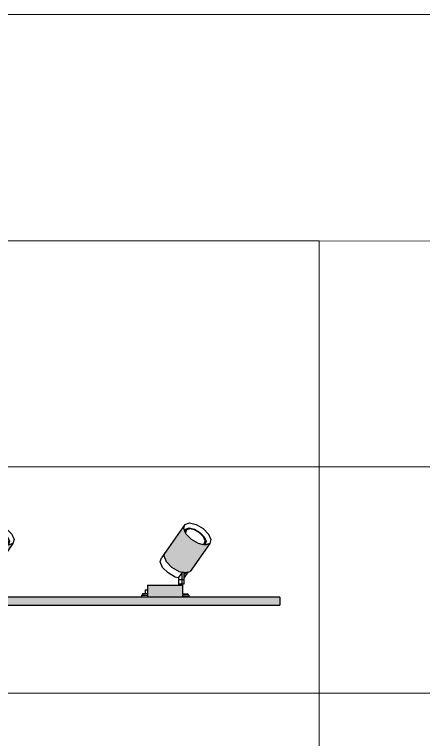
# Model space of a CAD drawing. Header units: millimetres. Extents: x 1464389 to 1998638, y -29162 to 256806.
# Drawn here: x 1822864 to 1823506, y 212248 to 213388 of the extents above; entities that cross this region are included whole.
import ezdxf

# ---------------------------------------------------------------- set-up
doc = ezdxf.new("R2010")
doc.units = ezdxf.units.MM
doc.header["$LTSCALE"] = 15
doc.layers.get('0').update_dxf_attribs({"lineweight": 5})
doc.layers.add('Edges', color=7, linetype='Continuous')
doc.layers.add('Hatch', color=252, linetype='Continuous', lineweight=15)

# ---------------------------------------------------------------- blocks, each defined once
blk = doc.blocks.new('Track Lighting fr')
at = {"layer": 'Hatch'}
h = blk.add_hatch(color=256, dxfattribs=at)
h.dxf.hatch_style = 1
h.paths.add_polyline_path([(5.248054120217326, 3.821727721436462), (2.748054120217326, 3.821727721436462), (2.748054120217326, 3.801727721439993), (2.994121091042521, 3.801727721439993), (3.08412110630131, 3.801727721439993), (3.494121075783732, 3.801727721439993), (3.584121136818888, 3.801727721439993), (3.994121136818888, 3.801727721439993), (4.084121136818888, 3.801727721439993), (4.494121136818888, 3.801727721439993), (4.584121136818888, 3.801727721439993), (4.994121014748576, 3.801727721439993), (5.084121014748575, 3.801727721439993), (5.248054120217326, 3.801727721439993)])
h = blk.add_hatch(color=219, dxfattribs=at)
h.dxf.hatch_style = 1
h.set_gradient(color1=(100, 33, 101), color2=(247, 242, 129), name='SPHERICAL')
h.paths.add_polyline_path([(5.248054120217326, 3.821727721436462), (2.748054120217326, 3.821727721436462), (2.748054120217326, 3.801727721439993), (2.994121091042521, 3.801727721439993), (3.08412110630131, 3.801727721439993), (3.494121075783732, 3.801727721439993), (3.584121136818888, 3.801727721439993), (3.994121136818888, 3.801727721439993), (4.084121136818888, 3.801727721439993), (4.494121136818888, 3.801727721439993), (4.584121136818888, 3.801727721439993), (4.994121014748576, 3.801727721439993), (5.084121014748575, 3.801727721439993), (5.248054120217326, 3.801727721439993)])
h = blk.add_hatch(color=219, dxfattribs=at)
h.dxf.hatch_style = 1
h.set_gradient(color1=(100, 33, 101), color2=(247, 242, 129), name='SPHERICAL')
h.paths.add_polyline_path([(3.08412110630131, 3.783727721439993), (3.08412110630131, 3.792727721439993), (3.08412110630131, 3.796727721439993), (3.08412110630131, 3.800727721439993), (2.994121091042521, 3.800727721439993), (2.994121091042521, 3.796727721439993), (2.994121091042521, 3.792727721439993), (2.994121091042521, 3.770727721439993), (2.997641091042521, 3.770727721439993), (3.08412110630131, 3.770727721439993)])
h.paths.add_polyline_path([(3.584121136818888, 3.792727721439993), (3.584121136818888, 3.796727721439993), (3.584121136818888, 3.800727721439993), (3.494121075783732, 3.800727721439993), (3.494121075783732, 3.796727721439993), (3.494121075783732, 3.792727721439993), (3.494121121560099, 3.792727721439993), (3.494121121560099, 3.770727721439993), (3.497641121560099, 3.770727721439993), (3.584121136818888, 3.770727721439993), (3.584121136818888, 3.783727721439993)])
h.paths.add_polyline_path([(4.084121136818888, 3.792727721439993), (4.084121136818888, 3.796727721439993), (4.084121136818888, 3.800727721439993), (3.994121136818888, 3.800727721439993), (3.994121136818888, 3.796727721439993), (3.994121136818888, 3.792727721439993), (3.994121121560099, 3.792727721439993), (3.994121121560099, 3.770727721439993), (3.997641121560099, 3.770727721439993), (4.084121136818888, 3.770727721439993), (4.084121136818888, 3.783727721439993)])
h.paths.add_polyline_path([(4.584121136818888, 3.792727721439993), (4.584121136818888, 3.796727721439993), (4.584121136818888, 3.800727721439993), (4.494121136818888, 3.800727721439993), (4.494121136818888, 3.796727721439993), (4.494121136818888, 3.792727721439993), (4.494121121560099, 3.792727721439993), (4.494121121560099, 3.770727721439993), (4.497641121560099, 3.770727721439993), (4.584121136818888, 3.770727721439993), (4.584121136818888, 3.783727721439993)])
h.paths.add_polyline_path([(5.084121014748575, 3.792727721439993), (5.084121014748575, 3.796727721439993), (5.084121014748575, 3.800727721439993), (4.994121014748576, 3.800727721439993), (4.994121014748576, 3.796727721439993), (4.994121014748576, 3.792727721439993), (4.994120999489786, 3.792727721439993), (4.994120999489786, 3.770727721439993), (4.997640999489786, 3.770727721439993), (5.084121014748575, 3.770727721439993), (5.084121014748575, 3.783727721439993)])
h = blk.add_hatch(color=219, dxfattribs=at)
h.dxf.hatch_style = 1
h.set_gradient(color1=(100, 33, 101), color2=(248, 215, 49), name='INVCYLINDER')
h.paths.add_polyline_path([(3.041799023781779, 3.697361975895559), (3.03558839145756, 3.711504111515676), (3.021799023781779, 3.725646247135794), (3.004125744973185, 3.735999007450735), (2.995714932595255, 3.737893691288626), (2.990903482043684, 3.738977561386563), (2.987304120217326, 3.739788382755911), (2.981572796975138, 3.737893691288626), (2.975841473732951, 3.735999007450735), (2.925841473732951, 3.665288329350149), (2.937304120217326, 3.66907769702593), (2.940112496059898, 3.668445060833307), (2.945134840447618, 3.66731368917595), (2.954125744973185, 3.665288329350149), (2.971799023781779, 3.654935561405813), (2.98558839145756, 3.640793425785696), (2.987066136967459, 3.637428474147596), (2.988920411235214, 3.633206134649375), (2.991799023781779, 3.626651290165579), (2.9887667667017, 3.616298537480032), (3.038766766701701, 3.687009215580618)])
h.paths.add_polyline_path([(3.535588421975138, 3.711504111515676), (3.521799054299357, 3.725646247135794), (3.504125775490763, 3.735999007450735), (3.495714963112833, 3.737893691288626), (3.490903512561263, 3.738977561386563), (3.487304150734904, 3.739788382755911), (3.481572827492716, 3.737893691288626), (3.475841504250529, 3.735999007450735), (3.425841504250529, 3.665288329350149), (3.437304150734904, 3.66907769702593), (3.440112526577476, 3.668445060833307), (3.445134870965196, 3.66731368917595), (3.454125775490763, 3.665288329350149), (3.471799054299357, 3.654935561405813), (3.485588421975138, 3.640793425785696), (3.487066167485037, 3.637428474147596), (3.488920441752792, 3.633206134649375), (3.491799054299357, 3.626651290165579), (3.488766797219279, 3.616298537480032), (3.538766797219279, 3.687009215580618), (3.541799054299357, 3.697361975895559)])
h.paths.add_polyline_path([(4.038766797219277, 3.687009215580616), (4.041799054299357, 3.697361975895559), (4.035588421975138, 3.711504111515676), (4.021799054299356, 3.725646247135794), (4.004125775490763, 3.735999007450735), (3.995714963112833, 3.737893691288626), (3.990903512561262, 3.738977561386563), (3.987304150734904, 3.739788382755911), (3.981572827492716, 3.737893691288626), (3.975841504250528, 3.735999007450735), (3.925841504250529, 3.665288329350149), (3.937304150734903, 3.66907769702593), (3.940112526577476, 3.668445060833307), (3.945134870965196, 3.66731368917595), (3.954125775490763, 3.665288329350149), (3.971799054299357, 3.654935561405813), (3.985588421975137, 3.640793425785696), (3.987066167485037, 3.637428474147596), (3.988920441752792, 3.633206134649375), (3.991799054299356, 3.626651290165579), (3.988766797219278, 3.616298537480032)])
h.paths.add_polyline_path([(4.541799054299357, 3.697361975895559), (4.535588421975138, 3.711504111515677), (4.521799054299358, 3.725646247135794), (4.504125775490763, 3.735999007450735), (4.495714963112833, 3.737893691288626), (4.490903512561262, 3.738977561386563), (4.487304150734904, 3.739788382755911), (4.481572827492716, 3.737893691288626), (4.475841504250528, 3.735999007450735), (4.425841504250529, 3.665288329350149), (4.437304150734903, 3.66907769702593), (4.440112526577476, 3.668445060833307), (4.445134870965196, 3.66731368917595), (4.454125775490763, 3.665288329350149), (4.471799054299357, 3.654935561405813), (4.485588421975137, 3.640793425785696), (4.487066167485037, 3.637428474147596), (4.488920441752792, 3.633206134649375), (4.491799054299356, 3.626651290165579), (4.488766797219278, 3.616298537480032), (4.538766797219277, 3.687009215580616)])
h.paths.add_polyline_path([(5.041798932229044, 3.697361975895559), (5.035588299904825, 3.711504111515676), (5.021798932229044, 3.725646247135794), (5.00412565342045, 3.735999007450735), (4.995714841042521, 3.737893691288626), (4.990903390490949, 3.738977561386563), (4.987304028664591, 3.739788382755911), (4.981572705422403, 3.737893691288626), (4.975841382180215, 3.735999007450735), (4.925841382180216, 3.665288329350149), (4.93730402866459, 3.66907769702593), (4.940112404507163, 3.668445060833307), (4.945134748894883, 3.66731368917595), (4.95412565342045, 3.665288329350149), (4.971798932229045, 3.654935561405813), (4.985588299904824, 3.640793425785696), (4.987066045414724, 3.637428474147596), (4.988920319682479, 3.633206134649375), (4.991798932229043, 3.626651290165579), (4.988766675148965, 3.616298537480032), (5.038766675148965, 3.687009215580616)])
at = {"layer": 'Edges'}
for p, q in [((5.248054120217326, 3.821727721436462), (2.748054120217326, 3.821727721436462)), ((2.748054120217326, 3.801727721439993), (2.748054120217326, 3.821727721436462)), ((5.248054120217326, 3.821727721436462), (5.248054120217326, 3.801727721439993)), ((2.748054120217326, 3.801727721439993), (2.994121091042521, 3.801727721439993)), ((2.979121121560099, 3.800727721439993), (2.994121091042521, 3.800727721439993)), ((2.979121121560099, 3.796727721439993), (2.979121121560099, 3.800727721439993)), ((2.994121091042521, 3.801727721439993), (2.994121091042521, 3.800727721439993)), ((2.994121091042521, 3.801727721439993), (3.08412110630131, 3.801727721439993)), ((2.994121091042521, 3.800727721439993), (2.994121091042521, 3.796727721439993)), ((3.08412110630131, 3.800727721439993), (2.994121091042521, 3.800727721439993)), ((3.08412110630131, 3.801727721439993), (3.494121075783732, 3.801727721439993)), ((3.08412110630131, 3.800727721439993), (3.08412110630131, 3.801727721439993)), ((3.08412110630131, 3.796727721439993), (3.08412110630131, 3.800727721439993)), ((3.09912110630131, 3.800727721439993), (3.08412110630131, 3.800727721439993)), ((3.09912110630131, 3.796727721439993), (3.09912110630131, 3.800727721439993)), ((3.479121136818888, 3.800727721439993), (3.494121075783732, 3.800727721439993)), ((3.479121152077677, 3.796727721439993), (3.479121152077677, 3.800727721439993)), ((3.494121075783732, 3.801727721439993), (3.494121075783732, 3.800727721439993)), ((3.494121075783732, 3.801727721439993), (3.584121136818888, 3.801727721439993)), ((3.494121075783732, 3.800727721439993), (3.494121075783732, 3.796727721439993)), ((3.584121136818888, 3.800727721439993), (3.494121075783732, 3.800727721439993)), ((3.584121136818888, 3.801727721439993), (3.994121136818888, 3.801727721439993)), ((3.584121136818888, 3.800727721439993), (3.584121136818888, 3.801727721439993)), ((3.584121136818888, 3.796727721439993), (3.584121136818888, 3.800727721439993)), ((3.599121136818888, 3.800727721439993), (3.584121136818888, 3.800727721439993)), ((3.979121136818888, 3.800727721439993), (3.994121136818888, 3.800727721439993)), ((3.979121152077677, 3.796727721439993), (3.979121152077677, 3.800727721439993)), ((3.994121136818888, 3.801727721439993), (3.994121136818888, 3.800727721439993)), ((3.994121136818888, 3.801727721439993), (4.084121136818888, 3.801727721439993)), ((3.994121136818888, 3.800727721439993), (3.994121136818888, 3.796727721439993)), ((4.084121136818888, 3.800727721439993), (3.994121136818888, 3.800727721439993)), ((4.084121136818888, 3.801727721439993), (4.494121136818888, 3.801727721439993)), ((4.084121136818888, 3.800727721439993), (4.084121136818888, 3.801727721439993)), ((4.084121136818888, 3.796727721439993), (4.084121136818888, 3.800727721439993)), ((4.099121136818888, 3.800727721439993), (4.084121136818888, 3.800727721439993)), ((4.099121136818888, 3.796727721439993), (4.099121136818888, 3.800727721439993)), ((4.479121136818888, 3.800727721439993), (4.494121136818888, 3.800727721439993)), ((4.479121136818888, 3.800727721439993), (4.494121136818888, 3.800727721439993)), ((4.479121152077677, 3.796727721439993), (4.479121152077677, 3.800727721439993)), ((4.494121136818888, 3.801727721439993), (4.494121136818888, 3.800727721439993)), ((4.494121136818888, 3.801727721439993), (4.584121136818888, 3.801727721439993)), ((4.494121136818888, 3.801727721439993), (4.494121136818888, 3.800727721439993)), ((4.494121136818888, 3.801727721439993), (4.584121136818888, 3.801727721439993)), ((4.494121136818888, 3.800727721439993), (4.494121136818888, 3.796727721439993)), ((4.584121136818888, 3.800727721439993), (4.494121136818888, 3.800727721439993)), ((4.494121136818888, 3.800727721439993), (4.494121136818888, 3.796727721439993)), ((4.584121136818888, 3.800727721439993), (4.494121136818888, 3.800727721439993)), ((4.584121136818888, 3.800727721439993), (4.584121136818888, 3.801727721439993)), ((4.584121136818888, 3.801727721439993), (4.994121014748576, 3.801727721439993)), ((4.584121136818888, 3.800727721439993), (4.584121136818888, 3.801727721439993)), ((4.584121136818888, 3.796727721439993), (4.584121136818888, 3.800727721439993)), ((4.599121136818888, 3.800727721439993), (4.584121136818888, 3.800727721439993)), ((4.584121136818888, 3.796727721439993), (4.584121136818888, 3.800727721439993)), ((4.599121136818888, 3.800727721439993), (4.584121136818888, 3.800727721439993)), ((4.599121136818888, 3.796727721439993), (4.599121136818888, 3.800727721439993)), ((4.979121014748576, 3.800727721439993), (4.994121014748576, 3.800727721439993)), ((4.979121014748575, 3.800727721439993), (4.994121014748576, 3.800727721439993)), ((4.979121030007364, 3.796727721439993), (4.979121030007364, 3.800727721439993)), ((4.994121014748576, 3.801727721439993), (4.994121014748576, 3.800727721439993)), ((4.994121014748576, 3.801727721439993), (5.084121014748575, 3.801727721439993)), ((4.994121014748576, 3.801727721439993), (4.994121014748576, 3.800727721439993)), ((4.994121014748576, 3.801727721439993), (5.084121014748575, 3.801727721439993)), ((4.994121014748576, 3.800727721439993), (4.994121014748576, 3.796727721439993)), ((5.084121014748575, 3.800727721439993), (4.994121014748576, 3.800727721439993)), ((4.994121014748576, 3.800727721439993), (4.994121014748576, 3.796727721439993)), ((5.084121014748575, 3.800727721439993), (4.994121014748576, 3.800727721439993)), ((5.084121014748575, 3.801727721439993), (5.248054120217326, 3.801727721439993)), ((5.084121014748575, 3.800727721439993), (5.084121014748575, 3.801727721439993)), ((5.084121014748575, 3.800727721439993), (5.084121014748575, 3.801727721439993)), ((5.084121014748575, 3.796727721439993), (5.084121014748575, 3.800727721439993)), ((5.099121014748576, 3.800727721439993), (5.084121014748575, 3.800727721439993)), ((5.084121014748575, 3.796727721439993), (5.084121014748575, 3.800727721439993)), ((5.099121014748575, 3.800727721439993), (5.084121014748575, 3.800727721439993)), ((5.099121014748575, 3.796727721439993), (5.099121014748575, 3.800727721439993)), ((2.979121121560099, 3.796727721439993), (2.994121091042521, 3.796727721439993)), ((2.981121121560099, 3.792727721439993), (2.981121121560099, 3.796727721439993)), ((2.994121091042521, 3.792727721439993), (2.981121121560099, 3.792727721439993)), ((2.994121091042521, 3.792727721439993), (2.994121091042521, 3.796727721439993)), ((2.994121091042521, 3.792727721439993), (2.994121091042521, 3.770727721439993)), ((3.08412110630131, 3.792727721439993), (3.08412110630131, 3.796727721439993)), ((3.09912110630131, 3.796727721439993), (3.08412110630131, 3.796727721439993)), ((3.08412110630131, 3.783727721439993), (3.08412110630131, 3.792727721439993)), ((3.08412110630131, 3.792727721439993), (3.09012110630131, 3.792727721439993)), ((3.08412110630131, 3.770727721439993), (3.08412110630131, 3.783727721439993)), ((3.08412110630131, 3.783727721439993), (3.09012110630131, 3.783727721439993)), ((3.09012110630131, 3.783727721439993), (3.09012110630131, 3.792727721439993)), ((3.09012110630131, 3.792727721439993), (3.09712110630131, 3.792727721439993)), ((3.09712110630131, 3.792727721439993), (3.09712110630131, 3.796727721439993)), ((3.479121136818888, 3.796727721439993), (3.494121075783732, 3.796727721439993)), ((3.494121075783732, 3.792727721439993), (3.481121136818888, 3.792727721439993)), ((3.481121152077677, 3.792727721439993), (3.481121152077677, 3.796727721439993)), ((3.494121075783732, 3.792727721439993), (3.494121075783732, 3.796727721439993)), ((3.494121121560099, 3.792727721439993), (3.494121121560099, 3.770727721439993)), ((3.584121136818888, 3.792727721439993), (3.584121136818888, 3.796727721439993)), ((3.599121136818888, 3.796727721439993), (3.584121136818888, 3.796727721439993)), ((3.584121136818888, 3.783727721439993), (3.584121136818888, 3.792727721439993)), ((3.584121136818888, 3.792727721439993), (3.590121136818888, 3.792727721439993)), ((3.584121136818888, 3.783727721439993), (3.590121136818888, 3.783727721439993)), ((3.584121136818888, 3.770727721439993), (3.584121136818888, 3.783727721439993)), ((3.590121136818888, 3.783727721439993), (3.590121136818888, 3.792727721439993)), ((3.590121136818888, 3.792727721439993), (3.597121136818888, 3.792727721439993)), ((3.979121136818888, 3.796727721439993), (3.994121136818888, 3.796727721439993)), ((3.994121136818888, 3.792727721439993), (3.981121136818888, 3.792727721439993)), ((3.981121152077677, 3.792727721439993), (3.981121152077677, 3.796727721439993)), ((3.994121121560099, 3.792727721439993), (3.994121121560099, 3.770727721439993)), ((3.994121136818888, 3.792727721439993), (3.994121136818888, 3.796727721439993)), ((4.084121136818888, 3.792727721439993), (4.084121136818888, 3.796727721439993)), ((4.099121136818888, 3.796727721439993), (4.084121136818888, 3.796727721439993)), ((4.084121136818888, 3.783727721439993), (4.084121136818888, 3.792727721439993)), ((4.084121136818888, 3.792727721439993), (4.090121136818888, 3.792727721439993)), ((4.084121136818888, 3.783727721439993), (4.090121136818888, 3.783727721439993)), ((4.084121136818888, 3.770727721439993), (4.084121136818888, 3.783727721439993)), ((4.090121136818888, 3.783727721439993), (4.090121136818888, 3.792727721439993)), ((4.090121136818888, 3.792727721439993), (4.097121136818888, 3.792727721439993)), ((4.097121136818888, 3.792727721439993), (4.097121136818888, 3.796727721439993)), ((4.479121136818888, 3.796727721439993), (4.494121136818888, 3.796727721439993)), ((4.479121136818888, 3.796727721439993), (4.494121136818888, 3.796727721439993)), ((4.494121136818888, 3.792727721439993), (4.481121136818888, 3.792727721439993)), ((4.494121136818888, 3.792727721439993), (4.481121136818889, 3.792727721439993)), ((4.481121152077677, 3.792727721439993), (4.481121152077677, 3.796727721439993)), ((4.494121121560099, 3.792727721439993), (4.494121121560099, 3.770727721439993)), ((4.494121136818888, 3.792727721439993), (4.494121136818888, 3.796727721439993)), ((4.494121136818888, 3.792727721439993), (4.494121136818888, 3.796727721439993)), ((4.584121136818888, 3.792727721439993), (4.584121136818888, 3.796727721439993)), ((4.599121136818888, 3.796727721439993), (4.584121136818888, 3.796727721439993)), ((4.584121136818888, 3.792727721439993), (4.584121136818888, 3.796727721439993)), ((4.599121136818888, 3.796727721439993), (4.584121136818888, 3.796727721439993)), ((4.584121136818888, 3.792727721439993), (4.590121136818889, 3.792727721439993)), ((4.584121136818888, 3.783727721439993), (4.584121136818888, 3.792727721439993)), ((4.584121136818888, 3.792727721439993), (4.590121136818888, 3.792727721439993)), ((4.584121136818888, 3.783727721439993), (4.590121136818888, 3.783727721439993)), ((4.584121136818888, 3.770727721439993), (4.584121136818888, 3.783727721439993)), ((4.590121136818889, 3.792727721439993), (4.597121136818888, 3.792727721439993)), ((4.590121136818888, 3.783727721439993), (4.590121136818888, 3.792727721439993)), ((4.590121136818888, 3.792727721439993), (4.597121136818888, 3.792727721439993)), ((4.597121136818888, 3.792727721439993), (4.597121136818888, 3.796727721439993)), ((4.979121014748576, 3.796727721439993), (4.994121014748576, 3.796727721439993)), ((4.979121014748575, 3.796727721439993), (4.994121014748576, 3.796727721439993)), ((4.994121014748576, 3.792727721439993), (4.981121014748576, 3.792727721439993)), ((4.994121014748576, 3.792727721439993), (4.981121014748576, 3.792727721439993)), ((4.981121030007364, 3.792727721439993), (4.981121030007364, 3.796727721439993)), ((4.994120999489786, 3.792727721439993), (4.994120999489786, 3.770727721439993)), ((4.994121014748576, 3.792727721439993), (4.994121014748576, 3.796727721439993)), ((4.994121014748576, 3.792727721439993), (4.994121014748576, 3.796727721439993)), ((5.084121014748575, 3.792727721439993), (5.084121014748575, 3.796727721439993)), ((5.099121014748576, 3.796727721439993), (5.084121014748575, 3.796727721439993)), ((5.084121014748575, 3.792727721439993), (5.084121014748575, 3.796727721439993)), ((5.099121014748575, 3.796727721439993), (5.084121014748575, 3.796727721439993)), ((5.084121014748575, 3.792727721439993), (5.090121014748576, 3.792727721439993)), ((5.084121014748575, 3.783727721439993), (5.084121014748575, 3.792727721439993)), ((5.084121014748575, 3.792727721439993), (5.090121014748575, 3.792727721439993)), ((5.084121014748575, 3.783727721439993), (5.090121014748575, 3.783727721439993)), ((5.084121014748575, 3.770727721439993), (5.084121014748575, 3.783727721439993)), ((5.090121014748576, 3.792727721439993), (5.097121014748575, 3.792727721439993)), ((5.090121014748575, 3.783727721439993), (5.090121014748575, 3.792727721439993)), ((5.090121014748575, 3.792727721439993), (5.097121014748575, 3.792727721439993)), ((5.097121014748575, 3.792727721439993), (5.097121014748575, 3.796727721439993)), ((2.990857037697794, 3.767727721439993), (2.990857037697794, 3.751799208334411)), ((2.99616033664799, 3.767727721439993), (2.990857037697794, 3.767727721439993)), ((2.994121091042521, 3.770727721439993), (2.998121091042521, 3.767727721439993)), ((2.994121091042521, 3.770727721439993), (2.997641091042521, 3.770727721439993)), ((2.99616033664799, 3.767727721439993), (2.99616033664799, 3.757222724186575)), ((2.99616033664799, 3.767727721439993), (2.998121091042521, 3.767727721439993)), ((2.997641091042521, 3.770727721439993), (2.998121091042521, 3.767727721439993)), ((3.08412110630131, 3.770727721439993), (2.997641091042521, 3.770727721439993)), ((3.005345929299357, 3.767727721439993), (2.998121091042521, 3.767727721439993)), ((3.005345929299357, 3.751513956660381), (3.005345929299358, 3.770727721439993)), ((3.490857068215372, 3.767727721439993), (3.490857068215373, 3.751799208334411)), ((3.496160367165568, 3.767727721439993), (3.490857068215373, 3.767727721439993)), ((3.494121121560099, 3.770727721439993), (3.498121121560099, 3.767727721439993)), ((3.494121121560099, 3.770727721439993), (3.497641121560099, 3.770727721439993)), ((3.496160367165568, 3.767727721439993), (3.496160367165568, 3.757222724186575)), ((3.496160367165568, 3.767727721439993), (3.498121121560099, 3.767727721439993)), ((3.497641121560099, 3.770727721439993), (3.498121121560099, 3.767727721439993)), ((3.584121136818888, 3.770727721439993), (3.497641121560099, 3.770727721439993)), ((3.505345959816935, 3.767727721439993), (3.498121121560099, 3.767727721439993)), ((3.505345959816935, 3.751513956660381), (3.505345959816936, 3.770727721439993)), ((3.990857068215372, 3.767727721439993), (3.990857068215372, 3.751799208334411)), ((3.996160367165567, 3.767727721439993), (3.990857068215372, 3.767727721439993)), ((3.994121121560099, 3.770727721439993), (3.998121121560099, 3.767727721439993)), ((3.994121121560099, 3.770727721439993), (3.997641121560099, 3.770727721439993)), ((3.996160367165567, 3.767727721439993), (3.996160367165567, 3.757222724186575)), ((3.996160367165567, 3.767727721439993), (3.998121121560099, 3.767727721439993)), ((3.997641121560099, 3.770727721439993), (3.998121121560099, 3.767727721439993)), ((4.084121136818888, 3.770727721439993), (3.997641121560099, 3.770727721439993)), ((4.005345959816935, 3.767727721439993), (3.998121121560099, 3.767727721439993)), ((4.005345959816935, 3.751513956660381), (4.005345959816935, 3.770727721439993)), ((4.490857068215371, 3.767727721439993), (4.490857068215372, 3.751799208334411)), ((4.496160367165567, 3.767727721439993), (4.490857068215372, 3.767727721439993)), ((4.494121121560099, 3.770727721439993), (4.498121121560098, 3.767727721439993)), ((4.494121121560099, 3.770727721439993), (4.497641121560099, 3.770727721439993)), ((4.496160367165567, 3.767727721439993), (4.496160367165567, 3.757222724186575)), ((4.496160367165567, 3.767727721439993), (4.498121121560098, 3.767727721439993)), ((4.497641121560099, 3.770727721439993), (4.498121121560098, 3.767727721439993)), ((4.584121136818888, 3.770727721439993), (4.497641121560099, 3.770727721439993)), ((4.505345959816935, 3.767727721439993), (4.498121121560098, 3.767727721439993)), ((4.505345959816935, 3.751513956660381), (4.505345959816935, 3.770727721439993)), ((4.990856946145058, 3.767727721439993), (4.990856946145059, 3.751799208334411)), ((4.996160245095254, 3.767727721439993), (4.990856946145059, 3.767727721439993)), ((4.994120999489786, 3.770727721439993), (4.998120999489785, 3.767727721439993)), ((4.994120999489786, 3.770727721439993), (4.997640999489786, 3.770727721439993)), ((4.996160245095254, 3.767727721439993), (4.996160245095254, 3.757222724186575)), ((4.996160245095254, 3.767727721439993), (4.998120999489785, 3.767727721439993)), ((4.997640999489786, 3.770727721439993), (4.998120999489785, 3.767727721439993)), ((5.084121014748575, 3.770727721439993), (4.997640999489786, 3.770727721439993)), ((5.005345837746622, 3.767727721439993), (4.998120999489785, 3.767727721439993)), ((5.005345837746622, 3.751513956660381), (5.005345837746622, 3.770727721439993)), ((2.981572796975138, 3.737893691288626), (2.990857037697794, 3.751023590431588)), ((2.988483048876518, 3.742263259159719), (2.990857037697794, 3.743653905779685)), ((2.990857037697794, 3.757222724186575), (2.99616033664799, 3.757222724186575)), ((2.990857037697794, 3.751799208334411), (2.990857037697794, 3.751023590431588)), ((2.990857037697794, 3.751023590431588), (2.990857037697794, 3.743653905779685)), ((2.990857037697794, 3.743653905779685), (2.990857037697794, 3.739222724186575)), ((2.99616033664799, 3.757222724186575), (2.99616033664799, 3.739222724186575)), ((2.99616033664799, 3.757222724186575), (3.005345929299357, 3.757222724186575)), ((2.997782274481645, 3.740817349760525), (2.999228184811846, 3.742862172638795)), ((2.999228184811846, 3.742862172638795), (3.005345929299357, 3.751513956660381)), ((3.005345929299357, 3.751513956660381), (3.005714947854044, 3.752035826908743)), ((3.005714947854044, 3.752035826908743), (3.014125744973185, 3.750141143070852)), ((3.014125744973185, 3.750141143070852), (3.031799023781779, 3.739788382755911)), ((3.481572827492716, 3.737893691288626), (3.490857068215373, 3.751023590431588)), ((3.488483079394097, 3.742263259159719), (3.490857068215373, 3.743653905779685)), ((3.490857068215373, 3.757222724186575), (3.496160367165568, 3.757222724186575)), ((3.490857068215373, 3.751799208334411), (3.490857068215373, 3.751023590431588)), ((3.490857068215373, 3.751023590431588), (3.490857068215373, 3.743653905779685)), ((3.490857068215373, 3.743653905779685), (3.490857068215373, 3.739222724186575)), ((3.496160367165568, 3.757222724186575), (3.496160367165568, 3.739222724186575)), ((3.496160367165568, 3.757222724186575), (3.505345959816935, 3.757222724186575)), ((3.497782304999224, 3.740817349760525), (3.499228215329425, 3.742862172638795)), ((3.499228215329425, 3.742862172638795), (3.505345959816935, 3.751513956660381)), ((3.505345959816935, 3.751513956660381), (3.505714978371623, 3.752035826908743)), ((3.505714978371623, 3.752035826908743), (3.514125775490763, 3.750141143070852)), ((3.514125775490763, 3.750141143070852), (3.531799054299357, 3.739788382755911)), ((3.981572827492716, 3.737893691288626), (3.990857068215372, 3.751023590431588)), ((3.988483079394096, 3.742263259159719), (3.990857068215372, 3.743653905779685)), ((3.990857068215372, 3.757222724186575), (3.996160367165567, 3.757222724186575)), ((3.990857068215372, 3.751799208334411), (3.990857068215372, 3.751023590431588)), ((3.990857068215372, 3.751023590431588), (3.990857068215372, 3.743653905779685)), ((3.990857068215372, 3.743653905779685), (3.990857068215372, 3.739222724186575)), ((3.996160367165567, 3.757222724186575), (3.996160367165567, 3.739222724186575)), ((3.996160367165567, 3.757222724186575), (4.005345959816935, 3.757222724186575)), ((3.997782304999223, 3.740817349760525), (3.999228215329424, 3.742862172638795)), ((3.999228215329424, 3.742862172638795), (4.005345959816935, 3.751513956660381)), ((4.005345959816935, 3.751513956660381), (4.005714978371622, 3.752035826908743)), ((4.005714978371622, 3.752035826908743), (4.014125775490763, 3.750141143070852)), ((4.014125775490763, 3.750141143070852), (4.031799054299356, 3.739788382755911)), ((4.481572827492716, 3.737893691288626), (4.490857068215372, 3.751023590431588)), ((4.488483079394096, 3.742263259159719), (4.490857068215372, 3.743653905779685)), ((4.490857068215372, 3.757222724186575), (4.496160367165567, 3.757222724186575)), ((4.490857068215372, 3.751799208334411), (4.490857068215372, 3.751023590431588)), ((4.490857068215372, 3.751023590431588), (4.490857068215372, 3.743653905779685)), ((4.490857068215372, 3.743653905779685), (4.490857068215372, 3.739222724186575)), ((4.496160367165567, 3.757222724186575), (4.496160367165567, 3.739222724186575)), ((4.496160367165567, 3.757222724186575), (4.505345959816935, 3.757222724186575)), ((4.497782304999223, 3.740817349760525), (4.499228215329424, 3.742862172638795)), ((4.499228215329424, 3.742862172638795), (4.505345959816935, 3.751513956660381)), ((4.505345959816935, 3.751513956660381), (4.505714978371622, 3.752035826908743)), ((4.505714978371622, 3.752035826908743), (4.514125775490763, 3.750141143070852)), ((4.514125775490763, 3.750141143070852), (4.531799054299356, 3.739788382755911)), ((4.981572705422403, 3.737893691288626), (4.990856946145059, 3.751023590431588)), ((4.988482957323783, 3.742263259159719), (4.990856946145059, 3.743653905779685)), ((4.990856946145059, 3.757222724186575), (4.996160245095254, 3.757222724186575)), ((4.990856946145059, 3.751799208334411), (4.990856946145059, 3.751023590431588)), ((4.990856946145059, 3.751023590431588), (4.990856946145059, 3.743653905779685)), ((4.990856946145059, 3.743653905779685), (4.990856946145059, 3.739222724186575)), ((4.996160245095254, 3.757222724186575), (4.996160245095254, 3.739222724186575)), ((4.996160245095254, 3.757222724186575), (5.005345837746622, 3.757222724186575)), ((4.99778218292891, 3.740817349760525), (4.999228093259111, 3.742862172638795)), ((4.999228093259111, 3.742862172638795), (5.005345837746622, 3.751513956660381)), ((5.005345837746622, 3.751513956660381), (5.005714856301309, 3.752035826908743)), ((5.005714856301309, 3.752035826908743), (5.01412565342045, 3.750141143070852)), ((5.01412565342045, 3.750141143070852), (5.031798932229044, 3.739788382755911)), ((2.925841473732951, 3.665288329350149), (2.975841473732951, 3.735999007450735)), ((2.981572796975138, 3.737893691288626), (2.975841473732951, 3.735999007450735)), ((2.981572796975138, 3.737893691288626), (2.987304120217326, 3.739788382755911)), ((2.987304120217326, 3.739788382755911), (2.987730075310052, 3.739692428665095)), ((2.987730075310052, 3.739692428665095), (2.988483048876518, 3.742263259159719)), ((2.987730075310052, 3.739692428665095), (2.990903482043684, 3.738977561386563)), ((2.990857037697794, 3.739222724186575), (2.990903482043684, 3.738977561386563)), ((2.990903482043684, 3.738977561386563), (2.995714932595255, 3.737893691288626)), ((2.995714932595255, 3.737893691288626), (2.996264797030302, 3.738671315843376)), ((3.004125744973185, 3.735999007450735), (2.995714932595255, 3.737893691288626)), ((2.996264797030302, 3.738671315843376), (2.99616033664799, 3.739222724186575)), ((2.996264797030302, 3.738671315843376), (2.997782274481645, 3.740817349760525)), ((3.004125744973185, 3.735999007450735), (3.021799023781779, 3.725646247135794)), ((3.021799023781779, 3.725646247135794), (3.03558839145756, 3.711504111515676)), ((3.031799023781779, 3.739788382755911), (3.04558839145756, 3.725646247135794)), ((3.04558839145756, 3.725646247135794), (3.051799023781779, 3.711504111515676)), ((3.425841504250529, 3.665288329350149), (3.475841504250529, 3.735999007450735)), ((3.481572827492716, 3.737893691288626), (3.475841504250529, 3.735999007450735)), ((3.481572827492716, 3.737893691288626), (3.487304150734904, 3.739788382755911)), ((3.487304150734904, 3.739788382755911), (3.48773010582763, 3.739692428665095)), ((3.48773010582763, 3.739692428665095), (3.488483079394097, 3.742263259159719)), ((3.48773010582763, 3.739692428665095), (3.490903512561263, 3.738977561386563)), ((3.490857068215373, 3.739222724186575), (3.490903512561263, 3.738977561386563)), ((3.490903512561263, 3.738977561386563), (3.495714963112833, 3.737893691288626)), ((3.495714963112833, 3.737893691288626), (3.49626482754788, 3.738671315843376)), ((3.504125775490763, 3.735999007450735), (3.495714963112833, 3.737893691288626)), ((3.49626482754788, 3.738671315843376), (3.496160367165568, 3.739222724186575)), ((3.49626482754788, 3.738671315843376), (3.497782304999224, 3.740817349760525)), ((3.504125775490763, 3.735999007450735), (3.521799054299357, 3.725646247135794)), ((3.521799054299357, 3.725646247135794), (3.535588421975138, 3.711504111515676)), ((3.531799054299357, 3.739788382755911), (3.545588421975138, 3.725646247135794)), ((3.545588421975138, 3.725646247135794), (3.551799054299357, 3.711504111515676)), ((3.925841504250529, 3.665288329350149), (3.975841504250528, 3.735999007450735)), ((3.981572827492716, 3.737893691288626), (3.975841504250528, 3.735999007450735)), ((3.981572827492716, 3.737893691288626), (3.987304150734904, 3.739788382755911)), ((3.987304150734904, 3.739788382755911), (3.987730105827629, 3.739692428665095)), ((3.987730105827629, 3.739692428665095), (3.988483079394096, 3.742263259159719)), ((3.987730105827629, 3.739692428665095), (3.990903512561262, 3.738977561386563)), ((3.990857068215372, 3.739222724186575), (3.990903512561262, 3.738977561386563)), ((3.990903512561262, 3.738977561386563), (3.995714963112833, 3.737893691288626)), ((3.995714963112833, 3.737893691288626), (3.99626482754788, 3.738671315843376)), ((4.004125775490763, 3.735999007450735), (3.995714963112833, 3.737893691288626)), ((3.99626482754788, 3.738671315843376), (3.996160367165567, 3.739222724186575)), ((3.99626482754788, 3.738671315843376), (3.997782304999223, 3.740817349760525)), ((4.004125775490763, 3.735999007450735), (4.021799054299357, 3.725646247135794)), ((4.021799054299357, 3.725646247135794), (4.035588421975138, 3.711504111515676)), ((4.031799054299356, 3.739788382755911), (4.045588421975138, 3.725646247135794)), ((4.045588421975138, 3.725646247135794), (4.051799054299357, 3.711504111515676)), ((4.425841504250529, 3.665288329350149), (4.475841504250528, 3.735999007450735)), ((4.481572827492716, 3.737893691288626), (4.475841504250528, 3.735999007450735)), ((4.481572827492716, 3.737893691288626), (4.487304150734904, 3.739788382755911)), ((4.487304150734904, 3.739788382755911), (4.487730105827629, 3.739692428665095)), ((4.487730105827629, 3.739692428665095), (4.488483079394096, 3.742263259159719)), ((4.487730105827629, 3.739692428665095), (4.490903512561262, 3.738977561386563)), ((4.490857068215372, 3.739222724186575), (4.490903512561262, 3.738977561386563)), ((4.490903512561262, 3.738977561386563), (4.495714963112833, 3.737893691288626)), ((4.495714963112833, 3.737893691288626), (4.49626482754788, 3.738671315843376)), ((4.504125775490763, 3.735999007450735), (4.495714963112833, 3.737893691288626)), ((4.49626482754788, 3.738671315843376), (4.496160367165567, 3.739222724186575)), ((4.49626482754788, 3.738671315843376), (4.497782304999223, 3.740817349760525)), ((4.504125775490763, 3.735999007450735), (4.521799054299357, 3.725646247135794)), ((4.521799054299357, 3.725646247135794), (4.535588421975138, 3.711504111515676)), ((4.531799054299356, 3.739788382755911), (4.545588421975138, 3.725646247135794)), ((4.545588421975138, 3.725646247135794), (4.551799054299357, 3.711504111515676)), ((4.925841382180216, 3.665288329350149), (4.975841382180215, 3.735999007450735)), ((4.981572705422403, 3.737893691288626), (4.975841382180215, 3.735999007450735)), ((4.981572705422403, 3.737893691288626), (4.987304028664591, 3.739788382755911)), ((4.987304028664591, 3.739788382755911), (4.987729983757316, 3.739692428665095)), ((4.987729983757316, 3.739692428665095), (4.988482957323783, 3.742263259159719)), ((4.987729983757316, 3.739692428665095), (4.990903390490949, 3.738977561386563)), ((4.990856946145059, 3.739222724186575), (4.990903390490949, 3.738977561386563)), ((4.990903390490949, 3.738977561386563), (4.995714841042521, 3.737893691288626)), ((4.995714841042521, 3.737893691288626), (4.996264705477567, 3.738671315843376)), ((5.00412565342045, 3.735999007450735), (4.995714841042521, 3.737893691288626)), ((4.996264705477567, 3.738671315843376), (4.996160245095254, 3.739222724186575)), ((4.996264705477567, 3.738671315843376), (4.99778218292891, 3.740817349760525)), ((5.00412565342045, 3.735999007450735), (5.021798932229044, 3.725646247135794)), ((5.021798932229044, 3.725646247135794), (5.035588299904825, 3.711504111515676)), ((5.031798932229044, 3.739788382755911), (5.045588299904825, 3.725646247135794)), ((5.045588299904825, 3.725646247135794), (5.051798932229044, 3.711504111515676)), ((3.03558839145756, 3.711504111515676), (3.041799023781779, 3.697361975895559)), ((3.051799023781779, 3.711504111515676), (3.048766766701701, 3.701151351200735)), ((3.535588421975138, 3.711504111515676), (3.541799054299357, 3.697361975895559)), ((3.551799054299357, 3.711504111515676), (3.548766797219279, 3.701151351200735)), ((4.035588421975138, 3.711504111515676), (4.041799054299357, 3.697361975895559)), ((4.051799054299357, 3.711504111515676), (4.048766797219279, 3.701151351200735)), ((4.535588421975138, 3.711504111515676), (4.541799054299357, 3.697361975895559)), ((4.551799054299357, 3.711504111515676), (4.548766797219279, 3.701151351200735)), ((5.035588299904825, 3.711504111515676), (5.041798932229044, 3.697361975895559)), ((5.051798932229044, 3.711504111515676), (5.048766675148966, 3.701151351200735)), ((2.9887667667017, 3.616298537480032), (3.048766766701701, 3.701151351200735)), ((3.041799023781779, 3.697361975895559), (3.038766766701701, 3.687009215580618)), ((3.488766797219279, 3.616298537480032), (3.548766797219279, 3.701151351200735)), ((3.541799054299357, 3.697361975895559), (3.538766797219279, 3.687009215580618)), ((3.988766797219278, 3.616298537480032), (4.048766797219279, 3.701151351200735)), ((4.041799054299357, 3.697361975895559), (4.038766797219278, 3.687009215580618)), ((4.488766797219278, 3.616298537480032), (4.548766797219279, 3.701151351200735)), ((4.541799054299357, 3.697361975895559), (4.538766797219278, 3.687009215580618)), ((4.988766675148965, 3.616298537480032), (5.048766675148966, 3.701151351200735)), ((5.041798932229044, 3.697361975895559), (5.038766675148965, 3.687009215580618)), ((2.925841473732951, 3.665288329350149), (2.937304120217326, 3.66907769702593)), ((2.937304120217326, 3.66907769702593), (2.940112496059898, 3.668445060833307)), ((3.425841504250529, 3.665288329350149), (3.437304150734904, 3.66907769702593)), ((3.437304150734904, 3.66907769702593), (3.440112526577476, 3.668445060833307)), ((3.925841504250529, 3.665288329350149), (3.937304150734903, 3.66907769702593)), ((3.937304150734903, 3.66907769702593), (3.940112526577476, 3.668445060833307)), ((4.425841504250529, 3.665288329350149), (4.437304150734903, 3.66907769702593)), ((4.437304150734903, 3.66907769702593), (4.440112526577476, 3.668445060833307)), ((4.925841382180216, 3.665288329350149), (4.93730402866459, 3.66907769702593)), ((4.93730402866459, 3.66907769702593), (4.940112404507163, 3.668445060833307)), ((2.922809216652873, 3.654935561405813), (2.925841473732951, 3.665288329350149)), ((2.929019848977092, 3.640793425785696), (2.922809216652873, 3.654935561405813)), ((2.934708203469278, 3.659178206669485), (2.937133999978068, 3.667460417973196)), ((2.939676709328654, 3.647864501225149), (2.934708203469278, 3.659178206669485)), ((2.937133999978068, 3.667460417973196), (2.940112496059898, 3.668445060833307)), ((2.939651013527873, 3.665500823246634), (2.937467801247599, 3.658046843754446)), ((2.937467801247599, 3.658046843754446), (2.941939450417521, 3.647864501225149)), ((2.945134840447618, 3.66731368917595), (2.939651013527873, 3.665500823246634)), ((2.940112496059898, 3.668445060833307), (2.945134840447618, 3.66731368917595)), ((2.945134840447618, 3.66731368917595), (2.954125744973185, 3.665288329350149)), ((2.954125744973185, 3.665288329350149), (2.971799023781779, 3.654935561405813)), ((2.971799023781779, 3.654935561405813), (2.98558839145756, 3.640793425785696)), ((3.422809247170451, 3.654935561405813), (3.425841504250529, 3.665288329350149)), ((3.42901987949467, 3.640793425785696), (3.422809247170451, 3.654935561405813)), ((3.434708233986857, 3.659178206669485), (3.437134030495646, 3.667460417973196)), ((3.439676739846232, 3.647864501225149), (3.434708233986857, 3.659178206669485)), ((3.437134030495646, 3.667460417973196), (3.440112526577476, 3.668445060833307)), ((3.439651044045451, 3.665500823246634), (3.437467831765177, 3.658046843754446)), ((3.437467831765177, 3.658046843754446), (3.441939480935099, 3.647864501225149)), ((3.445134870965196, 3.66731368917595), (3.439651044045451, 3.665500823246634)), ((3.440112526577476, 3.668445060833307), (3.445134870965196, 3.66731368917595)), ((3.445134870965196, 3.66731368917595), (3.454125775490763, 3.665288329350149)), ((3.454125775490763, 3.665288329350149), (3.471799054299357, 3.654935561405813)), ((3.471799054299357, 3.654935561405813), (3.485588421975138, 3.640793425785696)), ((3.92280924717045, 3.654935561405813), (3.925841504250529, 3.665288329350149)), ((3.929019879494669, 3.640793425785696), (3.92280924717045, 3.654935561405813)), ((3.934708233986856, 3.659178206669485), (3.937134030495645, 3.667460417973196)), ((3.939676739846232, 3.647864501225149), (3.934708233986856, 3.659178206669485)), ((3.937134030495645, 3.667460417973196), (3.940112526577476, 3.668445060833307)), ((3.93965104404545, 3.665500823246634), (3.937467831765177, 3.658046843754446)), ((3.937467831765177, 3.658046843754446), (3.941939480935098, 3.647864501225149)), ((3.945134870965196, 3.66731368917595), (3.93965104404545, 3.665500823246634)), ((3.940112526577476, 3.668445060833307), (3.945134870965196, 3.66731368917595)), ((3.945134870965196, 3.66731368917595), (3.954125775490763, 3.665288329350149)), ((3.954125775490763, 3.665288329350149), (3.971799054299357, 3.654935561405813)), ((3.971799054299357, 3.654935561405813), (3.985588421975138, 3.640793425785696)), ((4.42280924717045, 3.654935561405813), (4.425841504250529, 3.665288329350149)), ((4.429019879494669, 3.640793425785696), (4.42280924717045, 3.654935561405813)), ((4.434708233986856, 3.659178206669485), (4.437134030495645, 3.667460417973196)), ((4.439676739846232, 3.647864501225149), (4.434708233986856, 3.659178206669485)), ((4.437134030495645, 3.667460417973196), (4.440112526577476, 3.668445060833307)), ((4.43965104404545, 3.665500823246634), (4.437467831765177, 3.658046843754446)), ((4.437467831765177, 3.658046843754446), (4.441939480935098, 3.647864501225149)), ((4.445134870965196, 3.66731368917595), (4.43965104404545, 3.665500823246634)), ((4.440112526577476, 3.668445060833307), (4.445134870965196, 3.66731368917595)), ((4.445134870965196, 3.66731368917595), (4.454125775490763, 3.665288329350149)), ((4.454125775490763, 3.665288329350149), (4.471799054299357, 3.654935561405813)), ((4.471799054299357, 3.654935561405813), (4.485588421975137, 3.640793425785696)), ((4.922809125100137, 3.654935561405813), (4.925841382180216, 3.665288329350149)), ((4.929019757424356, 3.640793425785696), (4.922809125100137, 3.654935561405813)), ((4.934708111916543, 3.659178206669485), (4.937133908425333, 3.667460417973196)), ((4.939676617775919, 3.647864501225149), (4.934708111916543, 3.659178206669485)), ((4.937133908425333, 3.667460417973196), (4.940112404507163, 3.668445060833307)), ((4.939650921975137, 3.665500823246634), (4.937467709694864, 3.658046843754446)), ((4.937467709694864, 3.658046843754446), (4.941939358864786, 3.647864501225149)), ((4.945134748894883, 3.66731368917595), (4.939650921975137, 3.665500823246634)), ((4.940112404507163, 3.668445060833307), (4.945134748894883, 3.66731368917595)), ((4.945134748894883, 3.66731368917595), (4.95412565342045, 3.665288329350149)), ((4.95412565342045, 3.665288329350149), (4.971798932229044, 3.654935561405813)), ((4.971798932229044, 3.654935561405813), (4.985588299904824, 3.640793425785696)), ((2.942809216652873, 3.626651290165579), (2.929019848977092, 3.640793425785696)), ((2.950708203469279, 3.636550795780813), (2.939676709328654, 3.647864501225149)), ((2.941939450417521, 3.647864501225149), (2.951867795144083, 3.637682158695852)), ((2.964846814309122, 3.628268584477102), (2.950708203469279, 3.636550795780813)), ((2.951867795144083, 3.637682158695852), (2.964592541848185, 3.630228179203665)), ((2.984957226906779, 3.630228179203665), (2.987066136967459, 3.637428474147596)), ((2.98558839145756, 3.640793425785696), (2.987066136967459, 3.637428474147596)), ((2.987066136967459, 3.637428474147596), (2.988920411235214, 3.633206134649375)), ((2.988920411235214, 3.633206134649375), (2.987474240456583, 3.628268584477102)), ((2.988920411235214, 3.633206134649375), (2.991799023781779, 3.626651290165579)), ((3.442809247170451, 3.626651290165579), (3.42901987949467, 3.640793425785696)), ((3.450708233986857, 3.636550795780813), (3.439676739846232, 3.647864501225149)), ((3.441939480935099, 3.647864501225149), (3.451867825661662, 3.637682158695852)), ((3.464846844826701, 3.628268584477102), (3.450708233986857, 3.636550795780813)), ((3.451867825661662, 3.637682158695852), (3.464592572365763, 3.630228179203665)), ((3.484957257424357, 3.630228179203665), (3.487066167485037, 3.637428474147596)), ((3.485588421975138, 3.640793425785696), (3.487066167485037, 3.637428474147596)), ((3.487066167485037, 3.637428474147596), (3.488920441752792, 3.633206134649375)), ((3.488920441752792, 3.633206134649375), (3.487474270974162, 3.628268584477102)), ((3.488920441752792, 3.633206134649375), (3.491799054299357, 3.626651290165579)), ((3.94280924717045, 3.626651290165579), (3.929019879494669, 3.640793425785696)), ((3.950708233986857, 3.636550795780813), (3.939676739846232, 3.647864501225149)), ((3.941939480935098, 3.647864501225149), (3.951867825661661, 3.637682158695852)), ((3.9648468448267, 3.628268584477102), (3.950708233986857, 3.636550795780813)), ((3.951867825661661, 3.637682158695852), (3.964592572365763, 3.630228179203665)), ((3.984957257424357, 3.630228179203665), (3.987066167485037, 3.637428474147596)), ((3.985588421975138, 3.640793425785696), (3.987066167485037, 3.637428474147596)), ((3.987066167485037, 3.637428474147596), (3.988920441752792, 3.633206134649375)), ((3.988920441752792, 3.633206134649375), (3.987474270974161, 3.628268584477102)), ((3.988920441752792, 3.633206134649375), (3.991799054299356, 3.626651290165579)), ((4.44280924717045, 3.626651290165579), (4.429019879494669, 3.640793425785696)), ((4.450708233986857, 3.636550795780813), (4.439676739846232, 3.647864501225149)), ((4.441939480935098, 3.647864501225149), (4.451867825661662, 3.637682158695852)), ((4.464846844826701, 3.628268584477102), (4.450708233986857, 3.636550795780813)), ((4.451867825661662, 3.637682158695852), (4.464592572365763, 3.630228179203665)), ((4.484957257424357, 3.630228179203665), (4.487066167485037, 3.637428474147596)), ((4.485588421975137, 3.640793425785696), (4.487066167485037, 3.637428474147596)), ((4.487066167485037, 3.637428474147596), (4.488920441752792, 3.633206134649375)), ((4.488920441752792, 3.633206134649375), (4.487474270974161, 3.628268584477102)), ((4.488920441752792, 3.633206134649375), (4.491799054299356, 3.626651290165579)), ((4.942809125100137, 3.626651290165579), (4.929019757424356, 3.640793425785696)), ((4.950708111916544, 3.636550795780813), (4.939676617775919, 3.647864501225149)), ((4.941939358864786, 3.647864501225149), (4.951867703591349, 3.637682158695852)), ((4.964846722756388, 3.628268584477102), (4.950708111916544, 3.636550795780813)), ((4.951867703591349, 3.637682158695852), (4.96459245029545, 3.630228179203665)), ((4.984957135354044, 3.630228179203665), (4.987066045414724, 3.637428474147596)), ((4.985588299904824, 3.640793425785696), (4.987066045414724, 3.637428474147596)), ((4.987066045414724, 3.637428474147596), (4.988920319682479, 3.633206134649375)), ((4.988920319682479, 3.633206134649375), (4.987474148903848, 3.628268584477102)), ((4.988920319682479, 3.633206134649375), (4.991798932229043, 3.626651290165579)), ((2.960482495461466, 3.616298537480032), (2.942809216652873, 3.626651290165579)), ((2.977304120217326, 3.612509154545462), (2.960482495461466, 3.616298537480032)), ((2.964592541848185, 3.630228179203665), (2.97670411411381, 3.627499831425344)), ((2.978304120217325, 3.625237090336477), (2.964846814309122, 3.628268584477102)), ((2.97670411411381, 3.627499831425344), (2.984957226906779, 3.630228179203665)), ((2.9887667667017, 3.616298537480032), (2.977304120217326, 3.612509154545462)), ((2.987474240456583, 3.628268584477102), (2.978304120217325, 3.625237090336477)), ((2.991799023781779, 3.626651290165579), (2.9887667667017, 3.616298537480032)), ((3.460482525979045, 3.616298537480032), (3.442809247170451, 3.626651290165579)), ((3.477304150734904, 3.612509154545462), (3.460482525979045, 3.616298537480032)), ((3.464592572365763, 3.630228179203665), (3.476704144631388, 3.627499831425344)), ((3.478304150734904, 3.625237090336477), (3.464846844826701, 3.628268584477102)), ((3.476704144631388, 3.627499831425344), (3.484957257424357, 3.630228179203665)), ((3.488766797219279, 3.616298537480032), (3.477304150734904, 3.612509154545462)), ((3.487474270974162, 3.628268584477102), (3.478304150734904, 3.625237090336477)), ((3.491799054299357, 3.626651290165579), (3.488766797219279, 3.616298537480032)), ((3.960482525979044, 3.616298537480032), (3.94280924717045, 3.626651290165579)), ((3.977304150734903, 3.612509154545462), (3.960482525979044, 3.616298537480032)), ((3.964592572365763, 3.630228179203665), (3.976704144631388, 3.627499831425344)), ((3.978304150734903, 3.625237090336477), (3.9648468448267, 3.628268584477102)), ((3.976704144631388, 3.627499831425344), (3.984957257424357, 3.630228179203665)), ((3.988766797219278, 3.616298537480032), (3.977304150734903, 3.612509154545462)), ((3.987474270974161, 3.628268584477102), (3.978304150734903, 3.625237090336477)), ((3.991799054299356, 3.626651290165579), (3.988766797219278, 3.616298537480032)), ((4.460482525979044, 3.616298537480032), (4.44280924717045, 3.626651290165579)), ((4.477304150734904, 3.612509154545462), (4.460482525979044, 3.616298537480032)), ((4.464592572365763, 3.630228179203665), (4.476704144631388, 3.627499831425344)), ((4.478304150734903, 3.625237090336477), (4.464846844826701, 3.628268584477102)), ((4.476704144631388, 3.627499831425344), (4.484957257424357, 3.630228179203665)), ((4.488766797219278, 3.616298537480032), (4.477304150734904, 3.612509154545462)), ((4.487474270974161, 3.628268584477102), (4.478304150734903, 3.625237090336477)), ((4.491799054299356, 3.626651290165579), (4.488766797219278, 3.616298537480032)), ((4.960482403908731, 3.616298537480032), (4.942809125100137, 3.626651290165579)), ((4.977304028664591, 3.612509154545462), (4.960482403908731, 3.616298537480032)), ((4.96459245029545, 3.630228179203665), (4.976704022561075, 3.627499831425344)), ((4.97830402866459, 3.625237090336477), (4.964846722756388, 3.628268584477102)), ((4.976704022561075, 3.627499831425344), (4.984957135354044, 3.630228179203665)), ((4.988766675148965, 3.616298537480032), (4.977304028664591, 3.612509154545462)), ((4.987474148903848, 3.628268584477102), (4.97830402866459, 3.625237090336477)), ((4.991798932229043, 3.626651290165579), (4.988766675148965, 3.616298537480032))]:
    blk.add_line(p, q, dxfattribs=at)

msp = doc.modelspace()

# ---------------------------------------------------------------- linework, layer by layer
for p, q in [((1821615.408598758, 213388.0841922243), (1826353.66683275, 213388.0841922243)), ((1821615.408598758, 213032.4134741332), (1823342.552757458, 213032.4134741332)), ((1823342.552757458, 213032.0524164562), (1823342.552757459, 210890.7559328818)), ((1821615.408598758, 212676.742756042), (1823342.552757458, 212676.742756042)), ((1821615.408598758, 212676.742756042), (1826353.66683275, 212676.742756042)), ((1821615.408598758, 212321.0720379509), (1826353.66683275, 212321.0720379509))]:
    msp.add_line(p, q)
for points in [[(1821615.408598758, 211246.426650973), (1821615.408598758, 213032.4134741332), (1826353.66683275, 213031.422946213), (1826353.66683275, 211246.426650973)], [(1821615.408598758, 210890.7559328818), (1821615.408598758, 212676.742756042), (1826353.66683275, 212675.7522281219), (1826353.66683275, 210890.7559328818)]]:
    msp.add_lwpolyline(points)

# ---------------------------------------------------------------- block references
at = {"xscale": 618.3795453276766, "yscale": 618.3795453276766, "zscale": 618.3795453276766, "rotation": 180}
msp.add_blockref('Track Lighting fr', (1824979.861147626, 214822.5556541439), dxfattribs=at)

doc.saveas('drawing.dxf')
